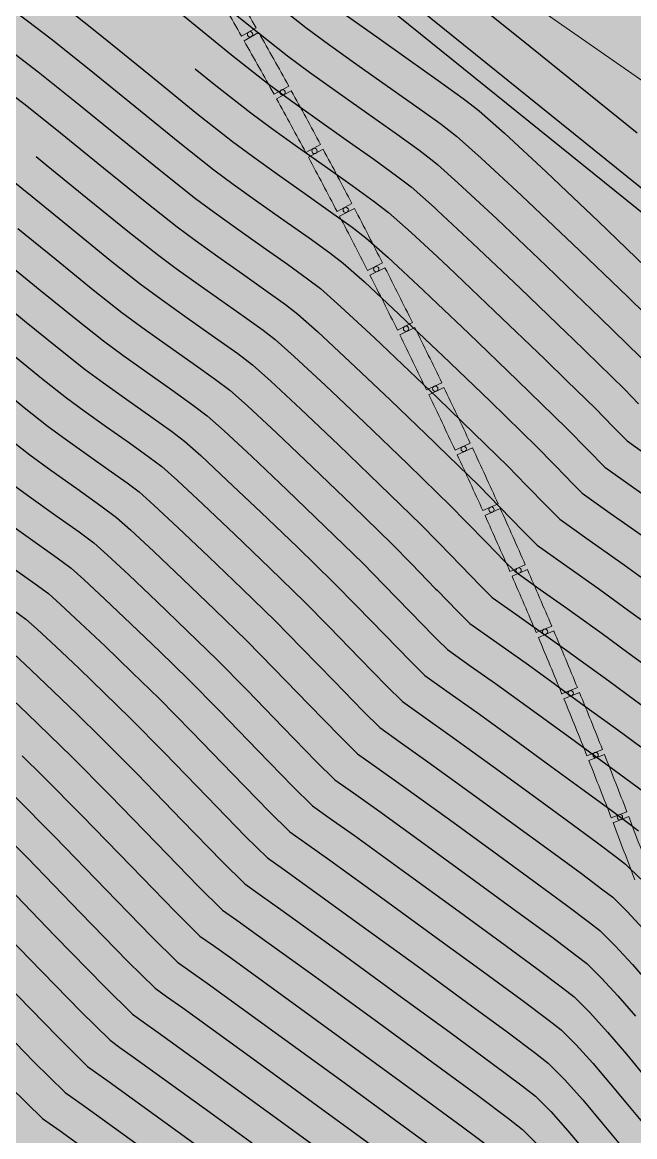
# Model space of a CAD drawing. Extents: x -367 to 63045, y 275 to 109039.
# Drawn here: x 62143.06 to 62164.99, y 108557.46 to 108597.34 of the extents above; entities that cross this region are included whole.
import ezdxf
from ezdxf.enums import TextEntityAlignment as Align

# ---------------------------------------------------------------- set-up
doc = ezdxf.new("R2010")
doc.units = 0
doc.header["$LTSCALE"] = 25.401856
doc.header["$MEASUREMENT"] = 0
for name, color, linetype in [('colore lago', 131, 'Continuous'), ('curve livello 1m', 2, 'Continuous'), ('curve livello 5m', 7, 'Continuous'), ('LIN010CO', 2, 'Continuous'), ('LIN018CO', 6, 'Continuous'), ('LIN025CO', 7, 'Continuous'), ('LIN07CO', 4, 'Continuous'), ('TEXT050', 3, 'Continuous'), ('TRATTCOLO-32', 255, 'Continuous')]:
    doc.layers.add(name, color=color, linetype=linetype)
doc.layers.add('no_plot', color=5, linetype='Continuous', plot=False)
doc.styles.add('ARIAL', font='arial.ttf')

# ---------------------------------------------------------------- blocks, each defined once
blk = doc.blocks.new('SEZ1')
at = {"layer": 'LIN07CO'}
for q in [(-0.5, 1.5), (0, 0)]:
    blk.add_line((0, 1.5), q, dxfattribs=at)
at = {"layer": 'TEXT050', "style": 'ARIAL'}
blk.add_attdef('NOME_SEZIONE', text='', height=0.4, dxfattribs=at).set_placement((-0.25, 1.1667), align=Align.MIDDLE)
blk = doc.blocks.new('barrageflott')
at = {"layer": 'TRATTCOLO-32'}
h = blk.add_hatch(color=256, dxfattribs=at)
h.paths.add_polyline_path([(-40.677, 110.423), (-41.157, 110.064, -0.002639), (-39.854, 108.3), (-39.369, 108.655, 0.002639)])
h.paths.add_polyline_path([(-39.257, 108.501), (-39.742, 108.147, -0.002639), (-38.458, 106.369), (-37.97, 106.717, 0.002639)])
h.paths.add_polyline_path([(-37.86, 106.563), (-38.348, 106.214, -0.002639), (-37.085, 104.422), (-36.593, 104.764, 0.002639)])
h.paths.add_polyline_path([(-36.484, 104.608), (-36.977, 104.266, -0.002639), (-35.735, 102.459), (-35.238, 102.796, 0.002639)])
h.paths.add_polyline_path([(-35.131, 102.639), (-35.628, 102.302, -0.002639), (-34.406, 100.48), (-33.906, 100.812, 0.002639)])
h.paths.add_polyline_path([(-33.801, 100.653), (-34.302, 100.322, -0.002639), (-33.101, 98.487), (-32.597, 98.813, 0.002639)])
h.paths.add_polyline_path([(-32.494, 98.653), (-32.998, 98.328, -0.002639), (-31.819, 96.479), (-31.311, 96.799, 0.002639)])
h.paths.add_polyline_path([(-31.21, 96.638), (-31.718, 96.318, -0.002639), (-30.56, 94.456), (-30.048, 94.77, 0.002639)])
h.paths.add_polyline_path([(-29.949, 94.608), (-30.46, 94.294, -0.002639), (-29.324, 92.419), (-28.809, 92.727, 0.002639)])
h.paths.add_polyline_path([(-28.711, 92.564), (-29.226, 92.256, -0.002639), (-28.111, 90.367), (-27.593, 90.67, 0.002639)])
h.paths.add_polyline_path([(-27.497, 90.505), (-28.016, 90.203, -0.002639), (-26.922, 88.302), (-26.401, 88.599, 0.002639)])
h.paths.add_polyline_path([(-26.307, 88.433), (-26.829, 88.137, -0.002639), (-25.757, 86.224), (-25.232, 86.514, 0.002639)])
h.paths.add_polyline_path([(-25.14, 86.348), (-25.665, 86.058, -0.002639), (-24.616, 84.132), (-24.088, 84.416, 0.002639)])
h.paths.add_polyline_path([(-23.998, 84.249), (-24.526, 83.965, -0.002639), (-23.499, 82.027), (-22.967, 82.306, 0.002639)])
h.paths.add_polyline_path([(-22.879, 82.137), (-23.411, 81.859, -0.002639), (-22.406, 79.91), (-21.871, 80.182, 0.002639)])
h.paths.add_polyline_path([(-21.785, 80.013), (-22.32, 79.741, -0.002639), (-21.337, 77.78), (-20.799, 78.046, 0.002639)])
h.paths.add_polyline_path([(-20.715, 77.876), (-21.253, 77.61, -0.002639), (-20.293, 75.639), (-19.752, 75.898, 0.002639)])
h.paths.add_polyline_path([(-19.67, 75.727), (-20.211, 75.468, -0.002639), (-19.274, 73.485), (-18.73, 73.738, 0.002639)])
h.paths.add_polyline_path([(-16.684, 69.21), (-17.233, 68.969, -0.002639), (-16.365, 66.956), (-15.812, 67.19, 0.002639)])
h.paths.add_polyline_path([(-17.654, 71.394), (-18.201, 71.147, -0.002639), (-17.309, 69.143), (-16.76, 69.384, 0.002639)])
h.paths.add_polyline_path([(-18.65, 73.566), (-19.194, 73.313, -0.002639), (-18.279, 71.32), (-17.732, 71.567, 0.002639)])
h = blk.add_hatch(color=256, dxfattribs=at)
h.paths.add_polyline_path([(-4.689, 33.162, 0.002639), (-5.201, 35.3), (-5.784, 35.158, -0.002639), (-5.273, 33.025)])
h.paths.add_polyline_path([(-5.247, 35.485, 0.002639), (-5.784, 37.618), (-6.365, 37.468, -0.002639), (-5.829, 35.342)])
h.paths.add_polyline_path([(-5.831, 37.802, 0.002639), (-6.393, 39.929), (-6.972, 39.773, -0.002639), (-6.412, 37.652)])
h.paths.add_polyline_path([(-6.442, 40.112, 0.002639), (-7.028, 42.232), (-7.606, 42.07, -0.002639), (-7.022, 39.956)])
h.paths.add_polyline_path([(-7.08, 42.415, 0.002639), (-7.69, 44.529), (-8.266, 44.359, -0.002639), (-7.657, 42.252)])
h.paths.add_polyline_path([(-7.744, 44.711, 0.002639), (-8.378, 46.817), (-8.952, 46.641, -0.002639), (-8.319, 44.541)])
h.paths.add_polyline_path([(-8.434, 46.999, 0.002639), (-9.092, 49.097), (-9.664, 48.915, -0.002639), (-9.007, 46.822)])
h.paths.add_polyline_path([(-9.15, 49.279, 0.002639), (-9.833, 51.37), (-10.402, 51.18, -0.002639), (-9.722, 49.095)])
h.paths.add_polyline_path([(-9.893, 51.55, 0.002639), (-10.599, 53.633), (-11.166, 53.437, -0.002639), (-10.462, 51.36)])
h.paths.add_polyline_path([(-10.661, 53.813, 0.002639), (-11.392, 55.887), (-11.956, 55.685, -0.002639), (-11.228, 53.616)])
h.paths.add_polyline_path([(-11.456, 56.066, 0.002639), (-12.21, 58.133), (-12.772, 57.924, -0.002639), (-12.02, 55.864)])
h.paths.add_polyline_path([(-12.276, 58.311, 0.002639), (-13.053, 60.368), (-13.614, 60.153, -0.002639), (-12.838, 58.102)])
h.paths.add_polyline_path([(-13.122, 60.546, 0.002639), (-13.923, 62.594), (-14.481, 62.373, -0.002639), (-13.682, 60.33)])
h.paths.add_polyline_path([(-13.993, 62.771, 0.002639), (-14.818, 64.81), (-15.373, 64.582, -0.002639), (-14.551, 62.549)])
h.paths.add_polyline_path([(-14.89, 64.986, 0.002639), (-15.738, 67.015), (-16.29, 66.781, -0.002639), (-15.445, 64.758)])
at = {"layer": 'LIN010CO', "lineweight": 0}
for p, q in [((-26.922, 88.302), (-26.401, 88.599)), ((-26.829, 88.137), (-26.307, 88.433)), ((-25.757, 86.224), (-25.232, 86.514)), ((-25.665, 86.058), (-25.14, 86.348)), ((-24.616, 84.132), (-24.088, 84.416)), ((-24.526, 83.965), (-23.998, 84.249)), ((-23.499, 82.027), (-22.967, 82.306)), ((-23.411, 81.859), (-22.879, 82.137)), ((-22.406, 79.91), (-21.871, 80.182)), ((-22.32, 79.741), (-21.785, 80.013)), ((-21.337, 77.78), (-20.799, 78.046)), ((-21.253, 77.61), (-20.715, 77.876)), ((-20.293, 75.639), (-19.752, 75.898)), ((-20.211, 75.468), (-19.67, 75.727)), ((-19.274, 73.485), (-18.73, 73.738)), ((-19.194, 73.313), (-18.65, 73.566)), ((-18.279, 71.32), (-17.732, 71.567)), ((-18.201, 71.147), (-17.654, 71.394)), ((-17.309, 69.143), (-16.76, 69.384)), ((-17.233, 68.969), (-16.684, 69.21)), ((-16.365, 66.956), (-15.812, 67.19)), ((-16.29, 66.781), (-15.738, 67.015)), ((-15.445, 64.758), (-14.89, 64.986)), ((-15.373, 64.582), (-14.818, 64.81)), ((-14.551, 62.549), (-13.993, 62.771)), ((-14.481, 62.373), (-13.923, 62.594)), ((-13.682, 60.33), (-13.122, 60.546)), ((-13.614, 60.153), (-13.053, 60.368))]:
    blk.add_line(p, q, dxfattribs=at)
for centre in [(-26.615, 88.368), (-25.449, 86.286), (-24.307, 84.191), (-23.189, 82.082), (-22.095, 79.962), (-21.026, 77.828), (-19.982, 75.683), (-18.962, 73.526), (-17.967, 71.357), (-16.996, 69.177), (-16.051, 66.986), (-15.131, 64.784), (-14.237, 62.572), (-13.368, 60.349)]:
    blk.add_circle(centre, 0.095, dxfattribs=at)
for radius, start, end in [(207.744, 29.60221, 30.20708), (208.344, 29.60221, 30.20708), (207.744, 28.94503, 29.54991), (208.344, 28.94503, 29.54991), (208.344, 28.28786, 28.89273), (207.744, 28.28786, 28.89273), (208.344, 27.63069, 28.23556), (207.744, 27.63069, 28.23556), (207.744, 26.97352, 27.57839), (208.344, 26.97352, 27.57839), (208.344, 26.31634, 26.92121), (207.744, 26.31634, 26.92121), (208.344, 25.65917, 26.26404), (207.744, 25.65917, 26.26404), (207.744, 25.002, 25.60687), (208.344, 25.002, 25.60687), (208.344, 24.34482, 24.94969), (207.744, 24.34482, 24.94969), (208.344, 23.68765, 24.29252), (207.744, 23.68765, 24.29252), (208.344, 23.03048, 23.63535), (207.744, 23.03048, 23.63535), (208.344, 22.3733, 22.97817), (207.744, 22.3733, 22.97817), (208.344, 21.71613, 22.321), (207.744, 21.71613, 22.321), (207.744, 21.05896, 21.66383), (208.344, 21.05896, 21.66383), (208.344, 20.40178, 21.00665), (207.744, 20.40178, 21.00665)]:
    blk.add_arc((-207.55, -14.318), radius, start, end, dxfattribs=at)

msp = doc.modelspace()

# ---------------------------------------------------------------- hatches: boundary and pattern name
at = {"layer": 'colore lago', "linetype": 'Continuous', "lineweight": 0}
msp.add_hatch(color=256, dxfattribs=at).paths.add_polyline_path([(62184.44037, 108578.69715), (62185.03434, 108578.125), (62185.55328, 108577.07553), (62184.71184, 108576.84218), (62189.10999, 108571.21279), (62202.4034, 108574.89937), (62203.10581, 108574.00033), (62197.58567, 108564.24353), (62201.98383, 108558.61423), (62202.78383, 108560.02814), (62202.78383, 108558.46665), (62203.82904, 108556.4937), (62204.32435, 108555.55874), (62204.73393, 108554.78562), (62204.99715, 108554.28875), (62205.31668, 108553.6856), (62206.09904, 108553.14835), (62206.994, 108552.58011), (62207.77037, 108552.12865), (62208.28489, 108551.88137), (62208.98831, 108551.7939), (62209.75528, 108551.70767), (62210.27698, 108551.52482), (62211.05005, 108551.20587), (62211.84255, 108550.8465), (62212.31081, 108550.58878), (62213.28943, 108549.57594), (62214.66393, 108548.14578), (62215.45723, 108547.3376), (62216.16484, 108546.6219), (62216.68181, 108546.10437), (62216.90318, 108545.89072), (62217.44028, 108545.65476), (62218.04836, 108545.19124), (62218.87708, 108544.48294), (62219.4919, 108543.90061), (62219.85139, 108543.51423), (62220.22605, 108542.63483), (62220.56531, 108541.56721), (62220.9211, 108540.79857), (62221.36372, 108540.51775), (62221.86652, 108540.21289), (62222.46332, 108539.50212), (62223.10529, 108538.59681), (62223.70955, 108537.87247), (62224.20518, 108537.55122), (62224.69366, 108537.28115), (62225.15194, 108537.02649), (62225.71553, 108536.65965), (62226.50081, 108536.12628), (62227.3663, 108535.52374), (62228.1705, 108534.9494), (62229.08636, 108534.26713), (62230.1381, 108533.46091), (62231.0102, 108532.77261), (62231.91617, 108532.02959), (62232.79706, 108531.29172), (62233.57004, 108530.62991), (62234.15231, 108530.11507), (62234.46103, 108529.81812), (62235.02241, 108528.93574), (62235.50983, 108528.21194), (62236.1616, 108527.97079), (62237.88452, 108527.35259), (62236.19155, 108519.02067), (62235.95115, 108517.8376), (62230.60336, 108518.76617), (62225.09835, 108519.31118), (62219.53535, 108519.50718), (62213.99236, 108519.34019), (62208.44135, 108518.81819), (62202.96136, 108517.90819), (62197.53735, 108516.63019), (62192.21835, 108515.03521), (62187.02936, 108513.0682), (62181.96335, 108510.75821), (62177.07535, 108508.14421), (62172.35535, 108505.18521), (62168.15134, 108502.19022), (62163.99534, 108498.79922), (62159.92034, 108495.02322), (62156.87234, 108491.82123), (62153.58533, 108487.9912), (62151.00034, 108484.57322), (62147.89234, 108479.97022), (62145.09534, 108475.15423), (62142.62333, 108470.19523), (62140.49932, 108465.06123), (62138.70632, 108459.79123), (62137.26532, 108454.41924), (62136.17032, 108448.97023), (62135.44131, 108443.47724), (62135.08431, 108438.09823), (62135.07531, 108432.54122), (62135.4223, 108426.97924), (62136.1643, 108421.48524), (62137.24929, 108416.02824), (62138.11624, 108412.81415), (62136.87629, 108410.16824), (62132.8128, 108408.61126), (62132.07881, 108409.20236), (62131.22289, 108409.67071), (62130.50179, 108409.8758), (62129.73905, 108409.66836), (62128.79583, 108409.16644), (62127.82182, 108408.63823), (62126.9667, 108408.35186), (62126.4708, 108408.43826), (62125.54632, 108408.64534), (62123.26174, 108409.24028), (62120.33075, 108410.05585), (62117.14751, 108410.95602), (62114.10621, 108411.80472), (62111.601, 108412.46593), (62110.85667, 108412.63236), (62109.99272, 108412.81634), (62109.48217, 108412.93677), (62108.8675, 108413.23396), (62108.1109, 108413.60641), (62106.96975, 108414.09549), (62105.58923, 108414.65753), (62104.07452, 108415.25987), (62102.53083, 108415.86981), (62101.06332, 108416.45468), (62099.7772, 108416.98179), (62098.77764, 108417.41846), (62098.12077, 108417.74642), (62097.08202, 108418.402), (62094.14205, 108420.10043), (62090.9826, 108422.11739), (62089.00829, 108423.4159), (62089.0084, 108612.37278), (62120.88999, 108629.95032), (62123.51589, 108627.78348), (62127.40046, 108624.87082), (62132.09238, 108621.99255), (62137.11189, 108618.69874), (62141.9676, 108615.09259), (62145.99091, 108612.94276), (62152.41989, 108607.98332), (62153.53281, 108607.46368), (62154.64574, 108606.94403), (62153.74834, 108606.61531), (62152.36859, 108606.1099), (62157.20571, 108600.8529), (62170.15914, 108605.59782), (62170.93166, 108604.75824), (62166.215, 108594.58868), (62171.05211, 108589.33168), (62172.53972, 108592.53911), (62173.61881, 108592.04274), (62173.89927, 108591.77136), (62174.52108, 108591.27829), (62175.29877, 108590.71102), (62176.16099, 108590.1049), (62177.03637, 108589.49528), (62177.85355, 108588.91749), (62178.54117, 108588.40689), (62179.02787, 108587.99882), (62179.46911, 108587.46018), (62180.05431, 108586.73849), (62180.60099, 108586.11149), (62181.23677, 108585.39235), (62181.56921, 108585.00258), (62181.87023, 108584.35861), (62182.1683, 108583.51591), (62182.76671, 108581.60651), (62183.0726, 108580.72588), (62183.38664, 108580.01867)])

# ---------------------------------------------------------------- linework, layer by layer
at = {"layer": 'curve livello 5m', "color": 2, "flags": 128}
for points in [[(62183.62146, 108572.43032), (62182.12469, 108573.63951), (62175.54921, 108582.23025), (62153.8124, 108599.75504)], [(62149.25369, 108595.68283), (62149.93309, 108595.13074), (62151.23934, 108594.0971), (62151.23934, 108594.0971), (62151.97925, 108593.5518), (62152.90966, 108592.88769), (62153.91259, 108592.17967), (62154.87003, 108591.5026), (62155.66398, 108590.93138), (62156.17646, 108590.54088), (62156.17646, 108590.54088), (62156.98271, 108589.82356), (62157.92533, 108588.94666)], [(62143.55032, 108592.5388), (62143.91731, 108592.24677), (62145.39828, 108591.04236), (62146.83865, 108589.8719), (62147.94261, 108588.99832), (62147.94261, 108588.99832), (62148.56794, 108588.53747), (62149.35427, 108587.9762), (62150.20189, 108587.37782), (62151.01106, 108586.8056), (62151.68207, 108586.32284), (62152.11518, 108585.99281), (62152.11518, 108585.99281), (62152.79659, 108585.38657), (62153.91321, 108584.3478), (62155.31488, 108583.01887), (62156.85141, 108581.54217), (62157.92532, 108580.4959)], [(62157.92533, 108588.94666), (62158.30394, 108588.59444), (62159.96244, 108587.02201), (62161.78051, 108585.27474), (62162.56018, 108584.51513)], [(62142.56775, 108585.56905), (62143.7442, 108584.61306), (62144.64588, 108583.89955), (62144.64588, 108583.89955), (62145.27717, 108583.43636), (62146.07436, 108582.86996), (62146.89672, 108582.28968), (62147.60348, 108581.78483), (62148.05391, 108581.44474), (62148.05391, 108581.44474), (62148.61046, 108580.94958), (62149.52248, 108580.10114), (62150.66732, 108579.01571), (62151.92231, 108577.8096), (62153.1648, 108576.59908), (62153.1648, 108576.59908), (62154.04414, 108575.71041), (62155.1329, 108574.58908), (62156.1137, 108573.58151), (62156.66916, 108573.03413), (62156.66916, 108573.03413), (62157.42524, 108572.49635), (62158.46425, 108571.76132), (62159.91684, 108570.71097), (62161.31635, 108569.69367), (62162.57669, 108568.77254), (62163.61178, 108568.01069), (62164.33555, 108567.47123), (62164.66191, 108567.21728), (62164.66191, 108567.21728), (62165.20645, 108566.68358)], [(62162.56018, 108584.51514), (62163.58046, 108583.52112), (62164.22181, 108582.86611), (62164.72243, 108582.35939), (62164.72243, 108582.35939), (62165.78656, 108581.60252)], [(62157.92532, 108580.49589), (62158.37264, 108580.06008), (62158.37264, 108580.06008), (62158.95558, 108579.47095), (62159.67736, 108578.72758), (62160.32757, 108578.05962), (62160.6958, 108577.69675), (62160.6958, 108577.69675), (62161.6059, 108577.04942), (62162.56018, 108576.37433)], [(62142.78049, 108577.77412), (62143.52058, 108577.24908), (62143.99264, 108576.89666), (62143.99264, 108576.89666), (62144.42433, 108576.51259), (62145.13176, 108575.85448), (62146.01977, 108575.01256), (62146.99322, 108574.07702), (62147.95697, 108573.13806), (62147.95697, 108573.13806), (62149.1327, 108571.94986), (62150.58844, 108570.45056), (62151.89983, 108569.10337), (62152.64252, 108568.3715), (62152.64252, 108568.3715), (62153.24458, 108567.94327), (62154.07194, 108567.35797), (62154.07194, 108567.35797), (62156.01388, 108565.95377), (62157.88486, 108564.59377), (62159.56978, 108563.36233), (62160.95358, 108562.34383), (62161.92117, 108561.62263), (62162.35748, 108561.28312), (62162.35748, 108561.28312), (62162.89248, 108560.75096), (62163.48932, 108560.08909), (62164.12793, 108559.34004), (62164.78819, 108558.54631), (62165.45002, 108557.75042)], [(62162.56018, 108576.37434), (62162.85656, 108576.16467), (62163.81981, 108575.46816), (62164.74784, 108574.79358), (62165.5836, 108574.18276)], [(62142.74914, 108569.67705), (62144.22126, 108568.1893), (62146.04399, 108566.31204), (62147.68597, 108564.62524), (62148.61588, 108563.70887), (62148.61588, 108563.70887), (62149.06392, 108563.39019), (62149.67962, 108562.95462), (62149.67962, 108562.95462), (62152.11092, 108561.19658), (62154.45337, 108559.49387), (62156.56287, 108557.95211), (62158.29537, 108556.67696)], [(62141.49953, 108562.17353), (62143.47211, 108560.14711), (62144.58924, 108559.04623), (62144.58924, 108559.04623), (62145.28731, 108558.55127), (62148.20796, 108556.43938), (62151.02187, 108554.39396), (62153.55597, 108552.5419), (62155.63717, 108551.01009), (62157.09241, 108549.92543), (62157.74861, 108549.41481), (62157.74861, 108549.41481), (62158.22595, 108548.91125), (62158.77372, 108548.26061), (62159.32413, 108547.60632), (62159.80939, 108547.0918), (62159.80939, 108547.0918), (62160.48178, 108546.49904), (62161.32712, 108545.79775), (62162.1305, 108545.15752)]]:
    msp.add_lwpolyline(points, dxfattribs=at)
at = {"layer": 'LIN018CO', "color": 2, "flags": 128}
for points in [[(62183.62146, 108573.29164), (62182.60804, 108574.11035), (62176.03235, 108582.70136), (62153.8124, 108600.61567)], [(62161.24275, 108596.462), (62157.40805, 108599.55363)], [(62165.07744, 108593.37037), (62161.24275, 108596.462)]]:
    msp.add_lwpolyline(points, dxfattribs=at)
at = {"layer": 'LIN025CO', "linetype": 'Continuous', "lineweight": 0}
msp.add_line((62166.215, 108594.58868), (62157.20572, 108600.85291), dxfattribs=at)
at = {"layer": 'no_plot', "flags": 128}
for points in [[(62143.65569, 108602.88287), (62144.25333, 108602.6014), (62144.83205, 108602.28284), (62144.83205, 108602.28284), (62145.2672, 108601.96937), (62145.95991, 108601.444), (62145.95991, 108601.444), (62147.50014, 108600.21835), (62149.36102, 108598.70499), (62151.17087, 108597.23428), (62152.55803, 108596.13661), (62152.55803, 108596.13661), (62153.34377, 108595.55753), (62154.33182, 108594.85229), (62155.39687, 108594.10041), (62156.41361, 108593.3814), (62157.25675, 108592.7748), (62157.80097, 108592.36011), (62157.80097, 108592.36011), (62157.92533, 108592.24946)], [(62142.37341, 108602.21748), (62143.18253, 108601.83641), (62143.96604, 108601.40512), (62143.96604, 108601.40512), (62144.55517, 108600.98073), (62145.493, 108600.26946), (62145.493, 108600.26946), (62146.98831, 108599.07955), (62148.79492, 108597.61032), (62150.55198, 108596.18251), (62151.89869, 108595.11686), (62151.89869, 108595.11686), (62152.66151, 108594.55466), (62153.62074, 108593.86999), (62154.65473, 108593.14004), (62155.64182, 108592.442), (62156.46037, 108591.85309), (62156.98871, 108591.45049), (62156.98871, 108591.45049), (62157.81994, 108590.71096), (62157.92533, 108590.61292)], [(62139.80884, 108600.8867), (62140.58965, 108600.53126), (62141.48786, 108600.07311), (62142.234, 108599.64969), (62142.234, 108599.64969), (62142.73001, 108599.29942), (62143.59118, 108598.65893), (62144.55917, 108597.92037), (62144.55917, 108597.92037), (62145.96464, 108596.80196), (62147.6627, 108595.421), (62149.3142, 108594.07898), (62150.58, 108593.07735), (62150.58, 108593.07735), (62151.29698, 108592.54893), (62152.19858, 108591.90539), (62153.17045, 108591.2193), (62154.09823, 108590.5632), (62154.8676, 108590.00967), (62155.3642, 108589.63127), (62155.3642, 108589.63127), (62156.14549, 108588.93616), (62157.42579, 108587.74512), (62157.92533, 108587.27151)], [(62153.41487, 108598.54159), (62153.87673, 108598.17612), (62153.87673, 108598.17612), (62154.70829, 108597.56326), (62155.75397, 108596.81688), (62156.88115, 108596.02115), (62157.9572, 108595.2602), (62158.84951, 108594.61821), (62158.98851, 108594.5123)], [(62151.89397, 108598.20359), (62153.21738, 108597.15637), (62153.21738, 108597.15637), (62154.02603, 108596.5604), (62155.04289, 108595.83459), (62156.13901, 108595.06078), (62157.18541, 108594.3208), (62157.92533, 108593.78845)], [(62142.41906, 108598.0148), (62143.24174, 108597.39681), (62144.09226, 108596.74583), (62144.09226, 108596.74583), (62145.45281, 108595.66316), (62147.0966, 108594.32634), (62148.69532, 108593.02721), (62149.92065, 108592.05759), (62149.92065, 108592.05759), (62150.61472, 108591.54606), (62151.4875, 108590.9231), (62152.42831, 108590.25893), (62153.32644, 108589.6238), (62154.07122, 108589.08796), (62154.55195, 108588.72165), (62154.55195, 108588.72165), (62155.30826, 108588.04876), (62156.54765, 108586.89579), (62157.92532, 108585.5896)], [(62142.65023, 108596.31763), (62143.62534, 108595.57129), (62143.62534, 108595.57129), (62144.94097, 108594.52436), (62146.53049, 108593.23168), (62148.07643, 108591.97544), (62149.2613, 108591.03783), (62149.2613, 108591.03783), (62149.93246, 108590.5432), (62150.77643, 108589.9408), (62151.68617, 108589.29856), (62152.55465, 108588.6844), (62153.27483, 108588.16625), (62153.73969, 108587.81204), (62153.73969, 108587.81204), (62154.47104, 108587.16137), (62155.6695, 108586.04646), (62157.1739, 108584.62013), (62157.92532, 108583.89797)], [(62142.28106, 108595.06959), (62143.15843, 108594.39674), (62143.15843, 108594.39674), (62144.42914, 108593.38556), (62145.96439, 108592.13702), (62147.45754, 108590.92367), (62148.60196, 108590.01808), (62148.60196, 108590.01808), (62149.2502, 108589.54033), (62150.06535, 108588.9585), (62150.94403, 108588.33819), (62151.78286, 108587.745), (62152.47845, 108587.24454), (62152.92744, 108586.90242), (62152.92744, 108586.90242), (62153.63381, 108586.27397), (62154.79135, 108585.19713), (62156.24439, 108583.8195), (62157.83723, 108582.28869), (62157.92532, 108582.20286)], [(62158.98849, 108594.5123), (62159.42548, 108594.17932), (62159.42548, 108594.17932), (62160.33162, 108593.37314), (62161.81652, 108591.99176), (62162.56019, 108591.28669)], [(62157.92533, 108593.78844), (62158.05314, 108593.69649), (62158.61323, 108593.26971), (62158.61323, 108593.26971), (62159.4944, 108592.48574), (62160.93838, 108591.14243), (62162.56019, 108589.60479)], [(62157.92533, 108592.24946), (62158.65717, 108591.59834), (62160.06023, 108590.2931), (62161.82146, 108588.62327), (62162.56018, 108587.91332)], [(62142.2246, 108592.04766), (62143.40547, 108591.10797), (62144.83217, 108589.9477), (62146.21976, 108588.82013), (62147.28327, 108587.97857), (62147.28327, 108587.97857), (62148.02785, 108587.43225), (62148.96811, 108586.7642), (62149.93805, 108586.07977), (62150.77166, 108585.48432), (62151.30293, 108585.08319), (62151.30293, 108585.08319), (62151.95936, 108584.49917), (62153.03506, 108583.49846), (62154.38537, 108582.21824), (62155.86559, 108580.79566), (62157.33106, 108579.3679), (62157.33106, 108579.3679), (62157.92532, 108578.76733)], [(62162.56019, 108591.2867), (62163.68048, 108590.22455), (62165.72378, 108588.26082), (62167.74672, 108586.28993), (62167.74672, 108586.28993), (62167.94375, 108586.0895), (62169.13108, 108585.24498), (62170.76273, 108584.0907), (62170.76273, 108584.0907), (62171.11433, 108583.83291), (62171.65687, 108583.31409), (62172.23713, 108582.71606), (62172.84984, 108582.04998), (62173.48974, 108581.327), (62174.15154, 108580.55827), (62174.82998, 108579.75496), (62175.51979, 108578.9282), (62176.21569, 108578.08915), (62176.91241, 108577.24896), (62177.60467, 108576.41879), (62178.28722, 108575.6098), (62178.71414, 108575.11309)], [(62157.92533, 108590.61291), (62159.18209, 108589.44377), (62160.89195, 108587.82264), (62162.56018, 108586.21937)], [(62142.89364, 108589.96917), (62144.26607, 108588.85304), (62145.60087, 108587.76837), (62146.62392, 108586.95881), (62146.62392, 108586.95881), (62147.34018, 108586.43327), (62148.24467, 108585.79064), (62149.17772, 108585.13225), (62149.97962, 108584.55945), (62150.49067, 108584.17358), (62150.49067, 108584.17358), (62151.12213, 108583.61177), (62152.15692, 108582.64913), (62153.45585, 108581.41761), (62154.87977, 108580.04914), (62156.2895, 108578.67569), (62156.2895, 108578.67569), (62156.991, 108577.96674), (62157.85957, 108577.07219), (62157.92532, 108577.00464)], [(62162.56019, 108589.60479), (62162.75096, 108589.42392), (62164.73796, 108587.5143), (62166.70515, 108585.59773)], [(62142.3818, 108588.83037), (62143.69996, 108587.75838), (62144.98198, 108586.7166), (62145.96458, 108585.93906), (62145.96458, 108585.93906), (62146.65251, 108585.4343), (62147.52124, 108584.81708), (62148.41738, 108584.18472), (62149.18757, 108583.63458), (62149.67842, 108583.26396), (62149.67842, 108583.26396), (62150.28491, 108582.72438), (62151.27877, 108581.7998), (62152.52634, 108580.61698), (62153.89395, 108579.30263), (62155.24793, 108577.98349), (62155.24793, 108577.98349), (62156.00871, 108577.21463), (62156.95068, 108576.24448), (62157.79924, 108575.37276), (62157.92532, 108575.24852)], [(62162.56018, 108587.91332), (62163.75214, 108586.76779), (62165.66359, 108584.90552)], [(62141.86997, 108587.69157), (62143.13386, 108586.66371), (62144.36309, 108585.66483), (62145.30523, 108584.9193), (62145.30523, 108584.9193), (62145.96484, 108584.43533), (62146.7978, 108583.84352), (62147.65705, 108583.2372), (62148.39553, 108582.7097), (62148.86617, 108582.35435), (62148.86617, 108582.35435), (62149.44768, 108581.83698), (62150.40063, 108580.95047), (62151.59683, 108579.81634), (62152.90813, 108578.55611), (62154.20636, 108577.29128), (62154.20636, 108577.29128), (62155.02642, 108576.46252), (62156.04179, 108575.41678), (62156.95647, 108574.47713), (62157.47448, 108573.96666), (62157.47448, 108573.96666), (62158.26137, 108573.40697), (62159.34271, 108572.64199), (62160.69744, 108571.66241), (62162.00265, 108570.71365), (62163.17807, 108569.85459), (62164.14342, 108569.14407), (62164.81843, 108568.64095), (62165.1228, 108568.40411)], [(62157.92533, 108587.2715), (62159.03293, 108586.22138), (62160.79469, 108584.52822), (62162.5389, 108582.8289), (62162.5389, 108582.8289), (62162.56018, 108582.80716)], [(62162.56018, 108586.21938), (62162.76632, 108586.02127), (62164.62202, 108584.21332), (62164.62202, 108584.21332), (62165.1307, 108583.69381)], [(62157.92532, 108585.5896), (62158.10342, 108585.42075), (62159.80887, 108583.78171), (62161.49733, 108582.13669), (62161.49733, 108582.13669), (62162.06614, 108581.55911), (62162.56018, 108581.05005)], [(62142.00164, 108584.47439), (62143.12531, 108583.56129), (62143.98654, 108582.87979), (62143.98654, 108582.87979), (62144.5895, 108582.43738), (62145.35092, 108581.8964), (62146.13638, 108581.34215), (62146.81144, 108580.85995), (62147.24166, 108580.53512), (62147.24166, 108580.53512), (62147.77323, 108580.06218), (62148.64434, 108579.25181), (62149.73781, 108578.21508), (62150.9365, 108577.06308), (62152.12323, 108575.90688), (62152.12323, 108575.90688), (62153.06185, 108574.9583), (62154.22401, 108573.76137), (62155.27092, 108572.68588), (62155.86383, 108572.1016), (62155.86383, 108572.1016), (62156.58911, 108571.58574), (62157.58579, 108570.88065), (62157.58579, 108570.88065), (62159.13625, 108569.75953), (62160.63005, 108568.67369), (62161.97531, 108567.6905), (62163.08014, 108566.87732), (62163.85267, 108566.30151), (62164.20103, 108566.03045), (62164.20103, 108566.03045), (62164.72114, 108565.52069), (62165.29316, 108564.90203)], [(62157.92532, 108583.89796), (62158.82305, 108583.03519), (62160.45577, 108581.44449), (62160.45577, 108581.44449), (62161.10781, 108580.78239), (62161.85714, 108580.01028), (62162.30646, 108579.5618), (62162.30646, 108579.5618), (62162.56018, 108579.38133)], [(62162.56018, 108582.80717), (62163.31292, 108582.03841), (62163.91711, 108581.42687), (62163.91711, 108581.42687), (62164.95042, 108580.6919), (62166.37041, 108579.68735)], [(62142.50642, 108582.50952), (62143.32719, 108581.86004), (62143.32719, 108581.86004), (62144.07409, 108581.31515), (62145.00691, 108580.65523), (62145.87543, 108580.03908), (62146.4294, 108579.62551), (62146.4294, 108579.62551), (62146.93601, 108579.17478), (62147.76619, 108578.40248), (62148.8083, 108577.41445), (62149.95068, 108576.31656), (62151.08167, 108575.21467), (62151.08167, 108575.21467), (62152.07956, 108574.20619), (62153.31512, 108572.93367), (62154.42815, 108571.79025), (62155.0585, 108571.16908), (62155.0585, 108571.16908), (62155.75298, 108570.67512), (62156.70733, 108569.99998), (62156.70733, 108569.99998), (62158.35566, 108568.80809), (62159.94375, 108567.65371), (62161.37393, 108566.60846), (62162.5485, 108565.74395), (62163.3698, 108565.13179), (62163.74014, 108564.84361), (62163.74014, 108564.84361), (62164.29418, 108564.29695), (62164.90763, 108563.62564), (62165.56394, 108562.86474)], [(62157.92532, 108582.20286), (62159.4142, 108580.75229), (62159.4142, 108580.75229), (62160.14947, 108580.00568), (62160.99446, 108579.135), (62161.50113, 108578.62927), (62161.50113, 108578.62927), (62162.44204, 108577.96004), (62162.56018, 108577.87646)], [(62162.56018, 108581.05006), (62162.71981, 108580.88557), (62163.11178, 108580.49434), (62163.11178, 108580.49434), (62164.11429, 108579.78128), (62165.49195, 108578.80668)], [(62142.66785, 108580.84028), (62143.37793, 108580.32225), (62144.26477, 108579.69486), (62145.09048, 108579.10908), (62145.61715, 108578.71589), (62145.61715, 108578.71589), (62146.09878, 108578.28739), (62146.88805, 108577.55315), (62147.87879, 108576.61382), (62148.96486, 108575.57005), (62150.0401, 108574.52247), (62150.0401, 108574.52247), (62151.09728, 108573.45408), (62152.40622, 108572.10597), (62153.58538, 108570.89463), (62154.25317, 108570.23655), (62154.25317, 108570.23655), (62154.91684, 108569.7645), (62155.82886, 108569.11931), (62155.82886, 108569.11931), (62157.57507, 108567.85665), (62159.25746, 108566.63373), (62160.77254, 108565.52641), (62162.01686, 108564.61057), (62162.88692, 108563.96207), (62163.27925, 108563.65678), (62163.27925, 108563.65678), (62163.80599, 108563.13705), (62164.38921, 108562.49883), (62165.01318, 108561.77542)], [(62162.56018, 108579.38134), (62163.27816, 108578.87067), (62164.61349, 108577.92601), (62164.61349, 108577.92601), (62165.53258, 108577.26108)], [(62142.68177, 108579.32935), (62143.52263, 108578.73449), (62144.30553, 108578.17908), (62144.80489, 108577.80628), (62144.80489, 108577.80628), (62145.26156, 108577.39999), (62146.0099, 108576.70382), (62146.94928, 108575.81319), (62147.97904, 108574.82353), (62148.99854, 108573.83027), (62148.99854, 108573.83027), (62150.11499, 108572.70197), (62151.49733, 108571.27826), (62152.74261, 108569.999), (62153.44785, 108569.30402), (62153.44785, 108569.30402), (62154.08071, 108568.85389), (62154.9504, 108568.23864), (62154.9504, 108568.23864), (62156.79448, 108566.90521), (62158.57116, 108565.61375), (62160.17116, 108564.44437), (62161.48522, 108563.4772), (62162.40405, 108562.79235), (62162.81837, 108562.46995), (62162.81837, 108562.46995), (62163.3843, 108561.90702), (62164.01566, 108561.20688), (62164.69119, 108560.41451), (62165.38964, 108559.57488)], [(62157.92532, 108578.76732), (62157.97329, 108578.71884), (62158.76847, 108577.89987), (62159.4848, 108577.164), (62159.89048, 108576.76422), (62159.89048, 108576.76422), (62160.76977, 108576.1388), (62161.97811, 108575.28399), (62161.97811, 108575.28399), (62162.56018, 108574.8631)], [(62162.56018, 108577.87647), (62163.73503, 108577.04534), (62163.73503, 108577.04534), (62164.77132, 108576.29562), (62165.7473, 108575.58507)], [(62157.92532, 108577.00464), (62158.64202, 108576.26837), (62159.08515, 108575.83169), (62159.08515, 108575.83169), (62159.93364, 108575.22819), (62161.09965, 108574.40332), (62161.09965, 108574.40332), (62162.10595, 108573.67567)], [(62142.73563, 108576.31909), (62143.18038, 108575.98705), (62143.18038, 108575.98705), (62143.58711, 108575.62519), (62144.25361, 108575.00515), (62145.09026, 108574.21193), (62146.0074, 108573.3305), (62146.9154, 108572.44586), (62146.9154, 108572.44586), (62148.15041, 108571.19774), (62149.67955, 108569.62286), (62151.05706, 108568.20775), (62151.83719, 108567.43897), (62151.83719, 108567.43897), (62152.40845, 108567.03265), (62153.19347, 108566.4773), (62153.19347, 108566.4773), (62155.23329, 108565.00233), (62157.19856, 108563.57379), (62158.9684, 108562.28029), (62160.42194, 108561.21045), (62161.43829, 108560.45291), (62161.89659, 108560.09629), (62161.89659, 108560.09629), (62162.47786, 108559.51236), (62163.13171, 108558.7763), (62163.82987, 108557.94789), (62164.5441, 108557.08693)], [(62157.92532, 108575.24851), (62158.27982, 108574.89917), (62158.27982, 108574.89917), (62159.09751, 108574.31757), (62160.00487, 108573.67567)], [(62142.74988, 108574.73779), (62143.37547, 108574.15582), (62144.16074, 108573.4113), (62145.02158, 108572.58398), (62145.87384, 108571.75366), (62145.87384, 108571.75366), (62147.16813, 108570.44563), (62148.77066, 108568.79515), (62150.21429, 108567.31212), (62151.03186, 108566.50644), (62151.03186, 108566.50644), (62151.57232, 108566.12204), (62152.31501, 108565.59663), (62152.31501, 108565.59663), (62154.4527, 108564.0509), (62156.51226, 108562.55381), (62158.36702, 108561.19824), (62159.8903, 108560.07708), (62160.95542, 108559.28319), (62161.43571, 108558.90946), (62161.43571, 108558.90946), (62161.9813, 108558.36137), (62162.59501, 108557.67049), (62163.25033, 108556.89292)], [(62162.56018, 108574.86311), (62163.03921, 108574.51673), (62164.06154, 108573.7736), (62164.98222, 108573.10072), (62165.73835, 108572.54419)], [(62160.00489, 108573.67567), (62160.22118, 108573.52266), (62160.22118, 108573.52266), (62161.47803, 108572.61385), (62162.68895, 108571.73363), (62163.77945, 108570.93663), (62164.67506, 108570.27744), (62165.3013, 108569.81068)], [(62162.10597, 108573.67567), (62162.25862, 108573.56529), (62163.37525, 108572.75362), (62164.38083, 108572.01867), (62165.2067, 108571.41081)], [(62142.49732, 108573.30649), (62143.23123, 108572.61067), (62144.03576, 108571.83747), (62144.83227, 108571.06145), (62144.83227, 108571.06145), (62146.18584, 108569.69352), (62147.86177, 108567.96745), (62149.37152, 108566.4165), (62150.22653, 108565.57392), (62150.22653, 108565.57392), (62150.73618, 108565.21142), (62151.43655, 108564.71596), (62151.43655, 108564.71596), (62153.67211, 108563.09946), (62155.82596, 108561.53383), (62157.76564, 108560.1162), (62159.35866, 108558.9437), (62160.47254, 108558.11347), (62160.97482, 108557.72263), (62160.97482, 108557.72263), (62161.48473, 108557.21038)], [(62143.04994, 108571.09095), (62143.79071, 108570.36925), (62143.79071, 108570.36925), (62145.20355, 108568.94141), (62146.95288, 108567.13975), (62148.52874, 108565.52087), (62149.42121, 108564.64139), (62149.42121, 108564.64139), (62149.90005, 108564.3008), (62150.55809, 108563.83529), (62150.55809, 108563.83529), (62152.89152, 108562.14802), (62155.13966, 108560.51385), (62157.16426, 108559.03416), (62158.82702, 108557.81033), (62159.98967, 108556.94375)], [(62141.70758, 108568.98484), (62143.23898, 108567.43719), (62145.1351, 108565.48434), (62146.8432, 108563.72962), (62147.81055, 108562.77634), (62147.81055, 108562.77634), (62148.22779, 108562.47957), (62148.80116, 108562.07395), (62148.80116, 108562.07395), (62151.33033, 108560.24514), (62153.76707, 108558.47388), (62155.96149, 108556.87007), (62157.76373, 108555.54358), (62159.02391, 108554.60431), (62159.59216, 108554.16213), (62159.59216, 108554.16213), (62160.17139, 108553.56366), (62160.83386, 108552.79101), (62161.52582, 108551.95787), (62162.19352, 108551.17797), (62162.62482, 108550.72966)], [(62142.25669, 108566.68508), (62144.2262, 108564.65664), (62146.00042, 108562.83399), (62147.00522, 108561.84381), (62147.00522, 108561.84381), (62147.39166, 108561.56895), (62147.9227, 108561.19328), (62147.9227, 108561.19328), (62150.54974, 108559.2937), (62153.08077, 108557.4539), (62155.36011, 108555.78803), (62157.23209, 108554.41021), (62158.54104, 108553.43459), (62159.13127, 108552.9753), (62159.13127, 108552.9753), (62159.65921, 108552.42983), (62160.26302, 108551.72559), (62160.89371, 108550.96623), (62161.50228, 108550.25539), (62162.03975, 108549.69672), (62162.03975, 108549.69672), (62162.1305, 108549.61672)], [(62141.2744, 108565.93297), (62143.31731, 108563.82893), (62145.15765, 108561.93836), (62146.19989, 108560.91129), (62146.19989, 108560.91129), (62146.55553, 108560.65834), (62147.04424, 108560.31261), (62147.04424, 108560.31261), (62149.76915, 108558.34226), (62152.39447, 108556.43392), (62154.75873, 108554.70598), (62156.70045, 108553.27684), (62158.05816, 108552.26487), (62158.67039, 108551.78847), (62158.67039, 108551.78847), (62159.27862, 108551.14682), (62159.97662, 108550.31775), (62160.67797, 108549.48403), (62161.2963, 108548.82841), (62161.2963, 108548.82841), (62161.92361, 108548.27539), (62162.1305, 108548.10376)], [(62142.40842, 108563.00123), (62144.31488, 108561.04274), (62145.39457, 108559.97876), (62145.39457, 108559.97876), (62146.16577, 108559.43194), (62148.98856, 108557.39082), (62151.70817, 108555.41394), (62154.15735, 108553.62394), (62156.16881, 108552.14346), (62157.57529, 108551.09515), (62158.2095, 108550.60164), (62158.2095, 108550.60164), (62158.75229, 108550.02903), (62159.37517, 108549.28918), (62160.00105, 108548.54517), (62160.55284, 108547.96011), (62160.55284, 108547.96011), (62161.2027, 108547.38722), (62162.0197, 108546.70943), (62162.1305, 108546.62113)], [(62142.62933, 108559.25149), (62143.78391, 108558.11371), (62143.78391, 108558.11371), (62144.40885, 108557.6706), (62147.42737, 108555.48794), (62150.33557, 108553.37398), (62152.95459, 108551.45986), (62155.10553, 108549.87671), (62156.60953, 108548.75571), (62157.28773, 108548.22798), (62157.28773, 108548.22798), (62157.8533, 108547.61431), (62158.49226, 108546.84837), (62159.06593, 108546.2235), (62159.76087, 108545.61086), (62160.63454, 108544.88606), (62161.64815, 108544.0783), (62162.13049, 108543.70553)]]:
    msp.add_lwpolyline(points, dxfattribs=at)

# ---------------------------------------------------------------- block references
at = {"layer": 'curve livello 1m', "linetype": 'Continuous', "lineweight": 0, "rotation": 359.9991938786431}
msp.add_blockref('barrageflott', (62177.82808, 108508.54718), dxfattribs=at)
at = {"layer": 'LIN025CO', "xscale": 5.000000000000002, "yscale": 5.000000000000002, "zscale": 5.000000000000002, "rotation": 110.1180570413568}
msp.add_blockref('SEZ1', (62148.31984, 108600.4947), dxfattribs=at)

doc.saveas('drawing.dxf')
